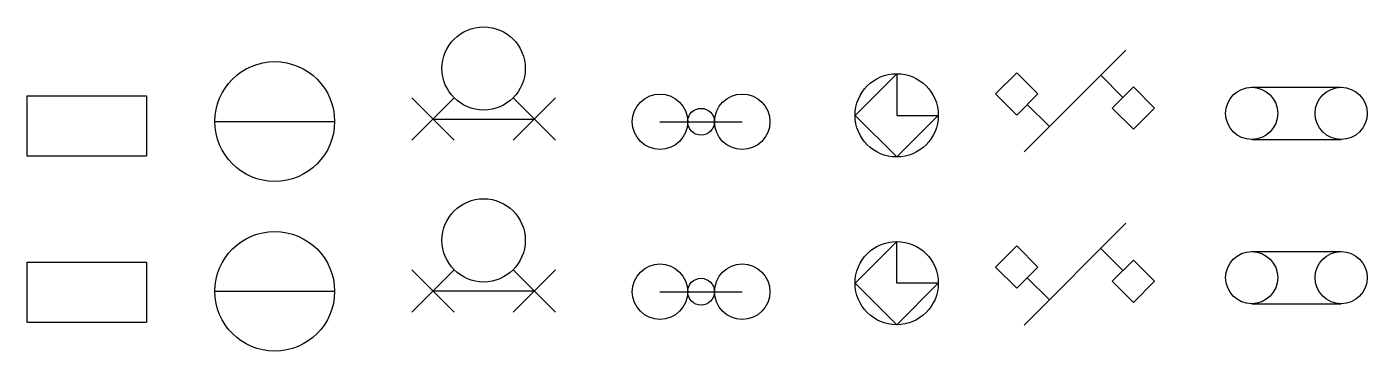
# Model space of a CAD drawing. Header units: inches. Extents: x 41.6 to 86.4, y 37.8 to 48.7.
import ezdxf

# ---------------------------------------------------------------- set-up
doc = ezdxf.new("R2010")
doc.units = ezdxf.units.IN
doc.header["$MEASUREMENT"] = 0
doc.layers.add('finish', color=2, linetype='Continuous')
doc.layers.add('start', color=6, linetype='Continuous')

msp = doc.modelspace()

# ---------------------------------------------------------------- linework, layer by layer
at = {"layer": 'finish'}
for p, q in [((74.933, 38.703), (78.329, 42.1)), ((70.671, 41.493), (69.28, 40.102)), ((70.671, 40.102), (70.671, 41.493)), ((78.227, 40.52), (77.488, 41.259)), ((41.598, 40.802), (45.598, 40.802)), ((41.598, 40.802), (41.598, 38.802)), ((45.598, 40.802), (45.598, 38.802)), ((82.535, 41.156), (85.525, 41.156)), ((54.467, 40.546), (55.881, 39.132)), ((54.467, 39.132), (55.881, 40.546)), ((57.848, 40.546), (59.263, 39.132)), ((57.848, 39.132), (59.263, 40.546)), ((69.28, 40.102), (70.671, 38.711)), ((70.671, 38.711), (72.062, 40.102)), ((72.062, 40.102), (70.671, 40.102)), ((75.035, 40.283), (75.774, 39.544)), ((47.884, 39.828), (51.884, 39.828)), ((55.174, 39.839), (58.556, 39.839)), ((62.76, 39.815), (65.508, 39.815)), ((82.535, 39.414), (85.525, 39.414)), ((41.598, 38.802), (45.598, 38.802))]:
    msp.add_line(p, q, dxfattribs=at)
for points in [[(75.389, 40.637), (74.682, 39.93), (73.974, 40.637), (74.682, 41.344)], [(77.873, 40.167), (78.58, 40.874), (79.288, 40.167), (78.58, 39.459)]]:
    msp.add_lwpolyline(points, close=True, dxfattribs=at)
for centre, radius in [((56.865, 41.53), 1.391), ((49.884, 39.828), 2), ((70.671, 40.102), 1.391), ((82.535, 40.285), 0.871), ((85.525, 40.285), 0.871), ((62.76, 39.815), 0.926), ((65.508, 39.815), 0.926), ((64.134, 39.815), 0.448)]:
    msp.add_circle(centre, radius, dxfattribs=at)
at = {"layer": 'start'}
for p, q in [((74.933, 44.489), (78.329, 47.885)), ((69.28, 45.707), (70.671, 47.098)), ((70.671, 47.098), (70.671, 45.707)), ((78.227, 46.305), (77.488, 47.044)), ((82.535, 46.643), (85.525, 46.643)), ((41.598, 46.357), (45.598, 46.357)), ((41.598, 46.357), (41.598, 44.357)), ((45.598, 46.357), (45.598, 44.357)), ((54.467, 46.29), (55.881, 44.875)), ((54.467, 44.875), (55.881, 46.29)), ((57.848, 46.29), (59.263, 44.875)), ((57.848, 44.875), (59.263, 46.29)), ((70.671, 44.316), (69.28, 45.707)), ((70.671, 45.707), (72.062, 45.707)), ((72.062, 45.707), (70.671, 44.316)), ((75.035, 46.069), (75.774, 45.33)), ((47.884, 45.501), (51.884, 45.501)), ((55.174, 45.582), (58.556, 45.582)), ((62.76, 45.493), (65.508, 45.493)), ((82.535, 44.901), (85.525, 44.901)), ((41.598, 44.357), (45.598, 44.357))]:
    msp.add_line(p, q, dxfattribs=at)
for points in [[(75.389, 46.422), (74.682, 45.715), (73.974, 46.422), (74.682, 47.129)], [(77.873, 45.952), (78.58, 46.659), (79.288, 45.952), (78.58, 45.245)]]:
    msp.add_lwpolyline(points, close=True, dxfattribs=at)
for centre, radius in [((56.865, 47.273), 1.391), ((49.884, 45.501), 2), ((70.671, 45.707), 1.391), ((82.535, 45.772), 0.871), ((85.525, 45.772), 0.871), ((62.76, 45.493), 0.926), ((65.508, 45.493), 0.926), ((64.134, 45.493), 0.448)]:
    msp.add_circle(centre, radius, dxfattribs=at)

doc.saveas('drawing.dxf')
